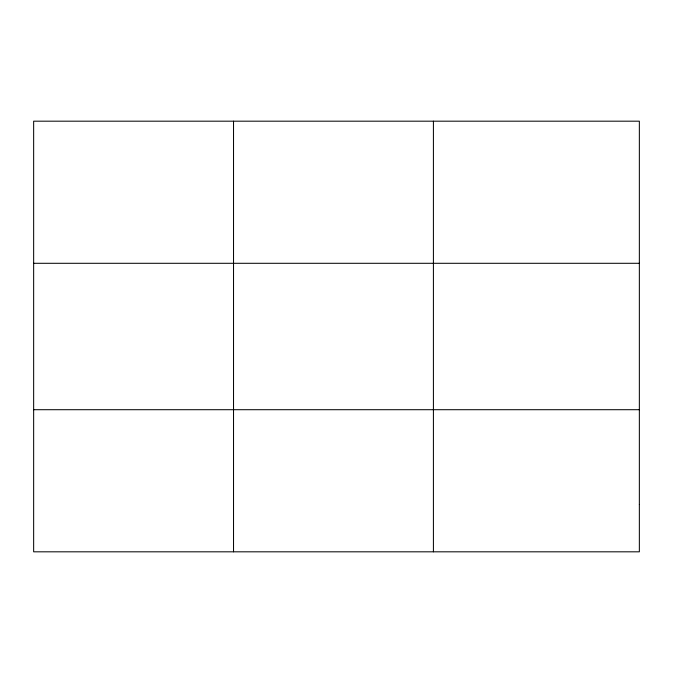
<?xml version="1.0" encoding="UTF-8"?>
<svg xmlns="http://www.w3.org/2000/svg" width="673" height="673" viewBox="0 0 673 673"><rect width="100%" height="100%" fill="white"/><g stroke="black" fill="none" stroke-linecap="round" stroke-linejoin="round"><path stroke-width="1.01" d="M233.531 551.818L233.531 121.182M433.412 551.818L433.412 121.182M33.65 263.294L639.35 263.294M33.65 409.706L639.35 409.706M639.35 504.447L639.35 551.818L33.65 551.818L33.65 121.182L639.35 121.182L639.35 504.447"/></g></svg>
